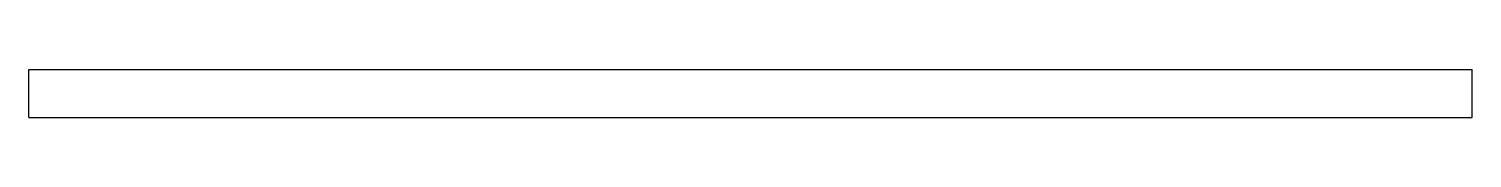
# Model space of a CAD drawing. Header units: millimetres. Extents: x -301 to 301, y -20 to 0.
import ezdxf

# ---------------------------------------------------------------- set-up
doc = ezdxf.new("R2010")
doc.units = ezdxf.units.MM

msp = doc.modelspace()

# ---------------------------------------------------------------- linework, layer by layer
at = {"color": 7, "linetype": 'Continuous', "lineweight": 25}
for p, q in [((-301, 0), (301, 0)), ((-301, -20), (-301, 0)), ((301, -20), (301, 0)), ((-301, -20), (301, -20))]:
    msp.add_line(p, q, dxfattribs=at)

doc.saveas('drawing.dxf')
